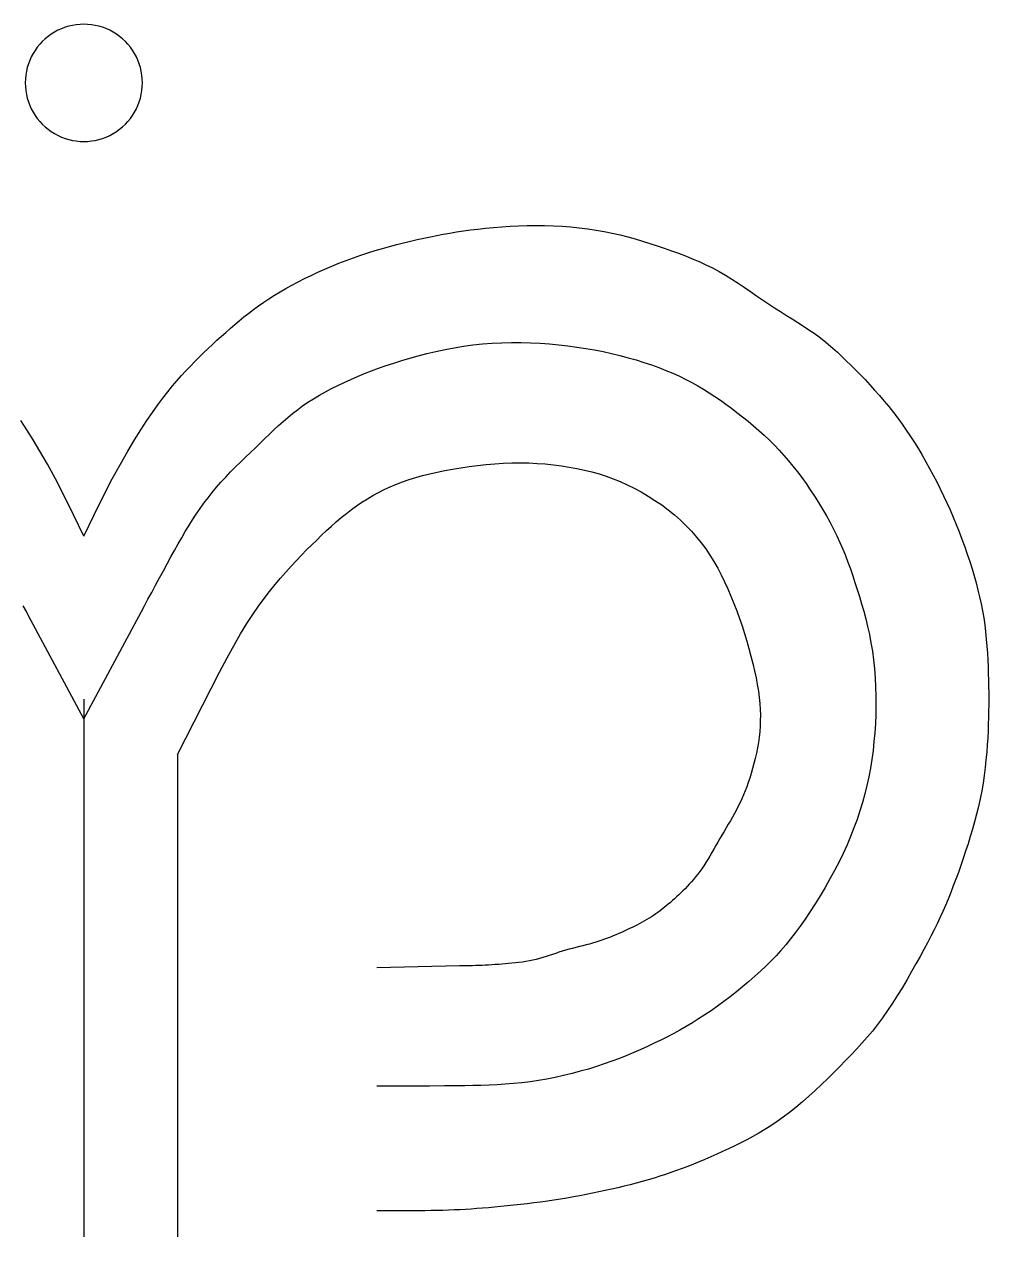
# Model space of a CAD drawing. Extents: x 3835738 to 4446688, y -234172 to 94826.
# Drawn here: x 4434269 to 4437804, y -59103 to -54661 of the extents above; entities that cross this region are included whole.
import ezdxf

# ---------------------------------------------------------------- set-up
doc = ezdxf.new("R2010")
doc.units = 0
doc.header["$LTSCALE"] = 1000
doc.header["$MEASUREMENT"] = 0
doc.layers.add('ELE_DIM', color=3, linetype='Continuous')
doc.layers.add('TK', color=7, linetype='Continuous')

# ---------------------------------------------------------------- blocks, each defined once
blk = doc.blocks.new('asdfasdfasdfasdfwfas')
at = {"layer": 'TK', "ltscale": 0.6}
for p, q in [((-47068.8, 186369.1), (-47059.2, 186370.8)), ((-47059.2, 186370.8), (-47049.4, 186372.4)), ((-47049.4, 186372.4), (-47039.3, 186373.9)), ((-47039.3, 186373.9), (-47028.9, 186375.3)), ((-47028.9, 186375.3), (-47018, 186376.7)), ((-47018, 186376.7), (-47006.7, 186377.9)), ((-47006.7, 186377.9), (-46995, 186379.1)), ((-46995, 186379.1), (-46983, 186380)), ((-46983, 186380), (-46970.8, 186380.9)), ((-46970.8, 186380.9), (-46958.3, 186381.5)), ((-46958.3, 186381.5), (-46945.7, 186381.9)), ((-46945.7, 186381.9), (-46933, 186382)), ((-46933, 186382), (-46920.2, 186381.9)), ((-46920.2, 186381.9), (-46907.4, 186381.4)), ((-46907.4, 186381.4), (-46894.6, 186380.7)), ((-46894.6, 186380.7), (-46881.9, 186379.8)), ((-46881.9, 186379.8), (-46869.3, 186378.5)), ((-46869.3, 186378.5), (-46856.9, 186377)), ((-46856.9, 186377), (-46844.7, 186375.2)), ((-46844.7, 186375.2), (-46832.7, 186373.1)), ((-46832.7, 186373.1), (-46821, 186370.7)), ((-46821, 186370.7), (-46809.6, 186368.1)), ((-47147.4, 186351.1), (-47137, 186353.9)), ((-47137, 186353.9), (-47126.8, 186356.5)), ((-47126.8, 186356.5), (-47116.7, 186358.9)), ((-47116.7, 186358.9), (-47106.8, 186361.2)), ((-47106.8, 186361.2), (-47097.2, 186363.4)), ((-47097.2, 186363.4), (-47087.7, 186365.4)), ((-47087.7, 186365.4), (-47078.3, 186367.3)), ((-47078.3, 186367.3), (-47068.8, 186369.1)), ((-46809.6, 186368.1), (-46798.4, 186365.3)), ((-46798.4, 186365.3), (-46787.4, 186362.2)), ((-46787.4, 186362.2), (-46776.5, 186359)), ((-46776.5, 186359), (-46765.9, 186355.7)), ((-46765.9, 186355.7), (-46755.3, 186352.2)), ((-46755.3, 186352.2), (-46744.8, 186348.6)), ((-47211.1, 186330.6), (-47200.4, 186334.5)), ((-47200.4, 186334.5), (-47189.8, 186338.2)), ((-47189.8, 186338.2), (-47179.1, 186341.7)), ((-47179.1, 186341.7), (-47168.5, 186345)), ((-47168.5, 186345), (-47157.9, 186348.2)), ((-47157.9, 186348.2), (-47147.4, 186351.1)), ((-46744.8, 186348.6), (-46734.4, 186344.9)), ((-46734.4, 186344.9), (-46724.1, 186341.2)), ((-46724.1, 186341.2), (-46713.8, 186337.3)), ((-46713.8, 186337.3), (-46703.7, 186333.2)), ((-47252.5, 186313.4), (-47242.4, 186317.9)), ((-47242.4, 186317.9), (-47232.1, 186322.3)), ((-47232.1, 186322.3), (-47221.6, 186326.5)), ((-47221.6, 186326.5), (-47211.1, 186330.6)), ((-46703.7, 186333.2), (-46693.6, 186328.9)), ((-46693.6, 186328.9), (-46683.7, 186324.4)), ((-46683.7, 186324.4), (-46674, 186319.6)), ((-46674, 186319.6), (-46664.4, 186314.5)), ((-47290.5, 186294.5), (-47281.4, 186299.3)), ((-47281.4, 186299.3), (-47272.1, 186304.1)), ((-47272.1, 186304.1), (-47262.4, 186308.8)), ((-47262.4, 186308.8), (-47252.5, 186313.4)), ((-46664.4, 186314.5), (-46654.9, 186309)), ((-46654.9, 186309), (-46645.7, 186303.3)), ((-46645.7, 186303.3), (-46636.5, 186297.4)), ((-47316.2, 186279.6), (-47307.9, 186284.6)), ((-47307.9, 186284.6), (-47299.3, 186289.6)), ((-47299.3, 186289.6), (-47290.5, 186294.5)), ((-46636.5, 186297.4), (-46627.5, 186291.3)), ((-46627.5, 186291.3), (-46618.5, 186285.1)), ((-46618.5, 186285.1), (-46609.6, 186279)), ((-47346.8, 186258.7), (-47339.5, 186264)), ((-47339.5, 186264), (-47332, 186269.3)), ((-47332, 186269.3), (-47324.2, 186274.5)), ((-47324.2, 186274.5), (-47316.2, 186279.6)), ((-46609.6, 186279), (-46600.8, 186272.9)), ((-46600.8, 186272.9), (-46592, 186267)), ((-46592, 186267), (-46583.2, 186261.2)), ((-47367.7, 186242.3), (-47360.9, 186247.9)), ((-47360.9, 186247.9), (-47354, 186253.3)), ((-47354, 186253.3), (-47346.8, 186258.7)), ((-46583.2, 186261.2), (-46574.4, 186255.7)), ((-46574.4, 186255.7), (-46565.7, 186250.2)), ((-46565.7, 186250.2), (-46557.2, 186244.9)), ((-47387.5, 186225.3), (-47381, 186231.1)), ((-47381, 186231.1), (-47374.4, 186236.7)), ((-47374.4, 186236.7), (-47367.7, 186242.3)), ((-46557.2, 186244.9), (-46548.8, 186239.7)), ((-46548.8, 186239.7), (-46540.6, 186234.4)), ((-46540.6, 186234.4), (-46532.7, 186229.2)), ((-46532.7, 186229.2), (-46525.1, 186224)), ((-47407, 186207.7), (-47400.5, 186213.6)), ((-47400.5, 186213.6), (-47394, 186219.5)), ((-47394, 186219.5), (-47387.5, 186225.3)), ((-46997.1, 186209.4), (-46983, 186210.1)), ((-46983, 186210.1), (-46968.9, 186210.4)), ((-46968.9, 186210.4), (-46954.8, 186210.4)), ((-46954.8, 186210.4), (-46940.8, 186210)), ((-46940.8, 186210), (-46926.9, 186209.3)), ((-46525.1, 186224), (-46517.9, 186218.6)), ((-46517.9, 186218.6), (-46510.9, 186213.2)), ((-46510.9, 186213.2), (-46504.1, 186207.7)), ((-47426.5, 186189.1), (-47420, 186195.4)), ((-47420, 186195.4), (-47413.5, 186201.6)), ((-47413.5, 186201.6), (-47407, 186207.7)), ((-47105.3, 186190.9), (-47092.6, 186194.2)), ((-47092.6, 186194.2), (-47079.5, 186197.3)), ((-47079.5, 186197.3), (-47066.2, 186200.2)), ((-47066.2, 186200.2), (-47052.7, 186202.8)), ((-47052.7, 186202.8), (-47039, 186205)), ((-47039, 186205), (-47025.2, 186206.9)), ((-47025.2, 186206.9), (-47011.2, 186208.4)), ((-47011.2, 186208.4), (-46997.1, 186209.4)), ((-46926.9, 186209.3), (-46913.1, 186208.4)), ((-46913.1, 186208.4), (-46899.5, 186207.1)), ((-46899.5, 186207.1), (-46886.1, 186205.6)), ((-46886.1, 186205.6), (-46872.9, 186203.8)), ((-46872.9, 186203.8), (-46859.9, 186201.8)), ((-46859.9, 186201.8), (-46847, 186199.5)), ((-46847, 186199.5), (-46834.4, 186197)), ((-46834.4, 186197), (-46822, 186194.3)), ((-46822, 186194.3), (-46809.8, 186191.3)), ((-46504.1, 186207.7), (-46497.5, 186202)), ((-46497.5, 186202), (-46491, 186196.1)), ((-46491, 186196.1), (-46484.5, 186190)), ((-47446, 186169.1), (-47439.5, 186175.9)), ((-47439.5, 186175.9), (-47433, 186182.6)), ((-47433, 186182.6), (-47426.5, 186189.1)), ((-47163.6, 186172.7), (-47152.6, 186176.5)), ((-47152.6, 186176.5), (-47141.4, 186180.2)), ((-47141.4, 186180.2), (-47129.7, 186183.9)), ((-47129.7, 186183.9), (-47117.7, 186187.5)), ((-47117.7, 186187.5), (-47105.3, 186190.9)), ((-46809.8, 186191.3), (-46797.9, 186188.1)), ((-46797.9, 186188.1), (-46786.2, 186184.8)), ((-46786.2, 186184.8), (-46774.7, 186181.2)), ((-46774.7, 186181.2), (-46763.6, 186177.5)), ((-46763.6, 186177.5), (-46752.8, 186173.6)), ((-46484.5, 186190), (-46478, 186183.8)), ((-46478, 186183.8), (-46471.3, 186177.2)), ((-46471.3, 186177.2), (-46464.5, 186170.4)), ((-47459, 186154.6), (-47452.5, 186162)), ((-47452.5, 186162), (-47446, 186169.1)), ((-47213.9, 186152), (-47204.3, 186156.4)), ((-47204.3, 186156.4), (-47194.5, 186160.6)), ((-47194.5, 186160.6), (-47184.4, 186164.8)), ((-47184.4, 186164.8), (-47174.1, 186168.8)), ((-47174.1, 186168.8), (-47163.6, 186172.7)), ((-46752.8, 186173.6), (-46742.4, 186169.5)), ((-46742.4, 186169.5), (-46732.3, 186165.3)), ((-46732.3, 186165.3), (-46722.5, 186160.9)), ((-46722.5, 186160.9), (-46713.2, 186156.4)), ((-46713.2, 186156.4), (-46704.3, 186151.7)), ((-46464.5, 186170.4), (-46457.6, 186163.3)), ((-46457.6, 186163.3), (-46450.5, 186156)), ((-47472.6, 186138.2), (-47465.7, 186146.7)), ((-47465.7, 186146.7), (-47459, 186154.6)), ((-47241.6, 186138), (-47232.6, 186142.8)), ((-47232.6, 186142.8), (-47223.3, 186147.5)), ((-47223.3, 186147.5), (-47213.9, 186152)), ((-46704.3, 186151.7), (-46695.6, 186146.9)), ((-46695.6, 186146.9), (-46687.1, 186141.9)), ((-46687.1, 186141.9), (-46678.8, 186136.7)), ((-46450.5, 186156), (-46443.5, 186148.5)), ((-46443.5, 186148.5), (-46436.4, 186140.7)), ((-46436.4, 186140.7), (-46429.4, 186132.8)), ((-47487.2, 186119), (-47479.7, 186129)), ((-47479.7, 186129), (-47472.6, 186138.2)), ((-47275, 186117.4), (-47267.1, 186122.8)), ((-47267.1, 186122.8), (-47258.8, 186128)), ((-47258.8, 186128), (-47250.3, 186133.1)), ((-47250.3, 186133.1), (-47241.6, 186138)), ((-46678.8, 186136.7), (-46670.7, 186131.4)), ((-46670.7, 186131.4), (-46662.6, 186125.8)), ((-46662.6, 186125.8), (-46654.5, 186120.1)), ((-46429.4, 186132.8), (-46422.4, 186124.6)), ((-46422.4, 186124.6), (-46415.6, 186116.4)), ((-47503.2, 186096), (-47495, 186108)), ((-47495, 186108), (-47487.2, 186119)), ((-47296.8, 186100.5), (-47289.9, 186106.3)), ((-47289.9, 186106.3), (-47282.6, 186111.9)), ((-47282.6, 186111.9), (-47275, 186117.4)), ((-46654.5, 186120.1), (-46646.3, 186114.1)), ((-46646.3, 186114.1), (-46638.2, 186108)), ((-46638.2, 186108), (-46630, 186101.7)), ((-46415.6, 186116.4), (-46409, 186108)), ((-46409, 186108), (-46402.5, 186099.4)), ((-47679.2, 186082.6), (-47688, 186096)), ((-47511.9, 186082.6), (-47503.2, 186096)), ((-47316.9, 186082.4), (-47310.3, 186088.6)), ((-47310.3, 186088.6), (-47303.6, 186094.6)), ((-47303.6, 186094.6), (-47296.8, 186100.5)), ((-46630, 186101.7), (-46621.9, 186095.1)), ((-46621.9, 186095.1), (-46613.9, 186088.4)), ((-46613.9, 186088.4), (-46606, 186081.6)), ((-46402.5, 186099.4), (-46396.2, 186090.7)), ((-46396.2, 186090.7), (-46390, 186081.9)), ((-47669.9, 186067.8), (-47679.2, 186082.6)), ((-47659.9, 186051), (-47669.9, 186067.8)), ((-47531.3, 186051), (-47521.3, 186067.8)), ((-47521.3, 186067.8), (-47511.9, 186082.6)), ((-47337.1, 186063), (-47330.2, 186069.6)), ((-47330.2, 186069.6), (-47323.5, 186076)), ((-47323.5, 186076), (-47316.9, 186082.4)), ((-46606, 186081.6), (-46598.3, 186074.6)), ((-46598.3, 186074.6), (-46590.7, 186067.4)), ((-46390, 186081.9), (-46384, 186072.9)), ((-46384, 186072.9), (-46378.1, 186063.8)), ((-47649, 186032), (-47659.9, 186051)), ((-47542.1, 186032), (-47531.3, 186051)), ((-47351.4, 186049.3), (-47344.1, 186056.2)), ((-47344.1, 186056.2), (-47337.1, 186063)), ((-46590.7, 186067.4), (-46583.4, 186060.1)), ((-46583.4, 186060.1), (-46576.3, 186052.6)), ((-46576.3, 186052.6), (-46569.4, 186045)), ((-46378.1, 186063.8), (-46372.3, 186054.5)), ((-46372.3, 186054.5), (-46366.7, 186045.1)), ((-47637.3, 186010.4), (-47649, 186032)), ((-47553.9, 186010.4), (-47542.1, 186032)), ((-47373.4, 186028), (-47366.1, 186035.2)), ((-47366.1, 186035.2), (-47358.7, 186042.3)), ((-47358.7, 186042.3), (-47351.4, 186049.3)), ((-47006, 186031.7), (-46993.4, 186032.8)), ((-46993.4, 186032.8), (-46980.8, 186033.6)), ((-46980.8, 186033.6), (-46968.2, 186034)), ((-46968.2, 186034), (-46955.8, 186034.1)), ((-46955.8, 186034.1), (-46943.4, 186033.9)), ((-46943.4, 186033.9), (-46931.2, 186033.3)), ((-46931.2, 186033.3), (-46919.2, 186032.4)), ((-46919.2, 186032.4), (-46907.3, 186031.2)), ((-46569.4, 186045), (-46562.7, 186037.2)), ((-46562.7, 186037.2), (-46556.1, 186029.1)), ((-46366.7, 186045.1), (-46361.2, 186035.6)), ((-46361.2, 186035.6), (-46355.8, 186025.9)), ((-47387.7, 186013.3), (-47380.7, 186020.7)), ((-47380.7, 186020.7), (-47373.4, 186028)), ((-47109.1, 186012.7), (-47099, 186015.5)), ((-47099, 186015.5), (-47088.6, 186018.1)), ((-47088.6, 186018.1), (-47077.8, 186020.6)), ((-47077.8, 186020.6), (-47066.6, 186022.9)), ((-47066.6, 186022.9), (-47055.1, 186025)), ((-47055.1, 186025), (-47043.2, 186027)), ((-47043.2, 186027), (-47031, 186028.8)), ((-47031, 186028.8), (-47018.6, 186030.4)), ((-47018.6, 186030.4), (-47006, 186031.7)), ((-46907.3, 186031.2), (-46895.6, 186029.7)), ((-46895.6, 186029.7), (-46884.2, 186027.9)), ((-46884.2, 186027.9), (-46872.9, 186025.9)), ((-46872.9, 186025.9), (-46861.9, 186023.5)), ((-46861.9, 186023.5), (-46851.1, 186020.8)), ((-46851.1, 186020.8), (-46840.4, 186017.8)), ((-46840.4, 186017.8), (-46829.9, 186014.4)), ((-46829.9, 186014.4), (-46819.5, 186010.7)), ((-46556.1, 186029.1), (-46549.6, 186020.9)), ((-46549.6, 186020.9), (-46543.2, 186012.4)), ((-46355.8, 186025.9), (-46350.5, 186016.1)), ((-46350.5, 186016.1), (-46345.4, 186006.2)), ((-47624.6, 185985.9), (-47637.3, 186010.4)), ((-47566.6, 185985.9), (-47553.9, 186010.4)), ((-47407.5, 185990.6), (-47401.2, 185998.3)), ((-47401.2, 185998.3), (-47394.6, 186005.8)), ((-47394.6, 186005.8), (-47387.7, 186013.3)), ((-47155.2, 185995.1), (-47146.5, 185999.1)), ((-47146.5, 185999.1), (-47137.5, 186002.9)), ((-47137.5, 186002.9), (-47128.3, 186006.4)), ((-47128.3, 186006.4), (-47118.9, 186009.7)), ((-47118.9, 186009.7), (-47109.1, 186012.7)), ((-46819.5, 186010.7), (-46809.2, 186006.6)), ((-46809.2, 186006.6), (-46799, 186002)), ((-46799, 186002), (-46788.8, 185996.9)), ((-46788.8, 185996.9), (-46778.6, 185991.4)), ((-46543.2, 186012.4), (-46536.9, 186003.6)), ((-46536.9, 186003.6), (-46530.7, 185994.6)), ((-46345.4, 186006.2), (-46340.3, 185996.1)), ((-47610.7, 185958.1), (-47624.6, 185985.9)), ((-47580.5, 185958.1), (-47566.6, 185985.9)), ((-47419.5, 185975), (-47413.6, 185982.9)), ((-47413.6, 185982.9), (-47407.5, 185990.6)), ((-47187.9, 185976.4), (-47180, 185981.4)), ((-47180, 185981.4), (-47171.9, 185986.2)), ((-47171.9, 185986.2), (-47163.6, 185990.8)), ((-47163.6, 185990.8), (-47155.2, 185995.1)), ((-46778.6, 185991.4), (-46768.4, 185985.4)), ((-46768.4, 185985.4), (-46758.4, 185979)), ((-46758.4, 185979), (-46748.6, 185972.3)), ((-46530.7, 185994.6), (-46524.5, 185985.3)), ((-46524.5, 185985.3), (-46518.5, 185975.8)), ((-46340.3, 185996.1), (-46335.4, 185985.9)), ((-46335.4, 185985.9), (-46330.6, 185975.5)), ((-47430.8, 185958.9), (-47425.2, 185967)), ((-47425.2, 185967), (-47419.5, 185975)), ((-47210.8, 185959.8), (-47203.3, 185965.6)), ((-47203.3, 185965.6), (-47195.7, 185971.1)), ((-47195.7, 185971.1), (-47187.9, 185976.4)), ((-46748.6, 185972.3), (-46739.1, 185965.1)), ((-46739.1, 185965.1), (-46729.8, 185957.7)), ((-46518.5, 185975.8), (-46512.7, 185966.2)), ((-46512.7, 185966.2), (-46507, 185956.5)), ((-46330.6, 185975.5), (-46325.9, 185965)), ((-46325.9, 185965), (-46321.3, 185954.4)), ((-47595.6, 185926.8), (-47610.7, 185958.1)), ((-47595.6, 185926.8), (-47580.5, 185958.1)), ((-47441.6, 185942), (-47436.3, 185950.5)), ((-47436.3, 185950.5), (-47430.8, 185958.9)), ((-47232.7, 185941.4), (-47225.5, 185947.7)), ((-47225.5, 185947.7), (-47218.2, 185953.9)), ((-47218.2, 185953.9), (-47210.8, 185959.8)), ((-46729.8, 185957.7), (-46721, 185950)), ((-46721, 185950), (-46712.6, 185942)), ((-46507, 185956.5), (-46501.7, 185946.7)), ((-46501.7, 185946.7), (-46496.5, 185936.9)), ((-46321.3, 185954.4), (-46316.8, 185943.6)), ((-46316.8, 185943.6), (-46312.5, 185932.8)), ((-47452.2, 185924.3), (-47446.9, 185933.3)), ((-47446.9, 185933.3), (-47441.6, 185942)), ((-47254.3, 185921), (-47247.1, 185928)), ((-47247.1, 185928), (-47239.9, 185934.8)), ((-47239.9, 185934.8), (-47232.7, 185941.4)), ((-46712.6, 185942), (-46704.8, 185933.8)), ((-46704.8, 185933.8), (-46697.4, 185925.4)), ((-46697.4, 185925.4), (-46690.5, 185916.8)), ((-46496.5, 185936.9), (-46491.7, 185927.2)), ((-46491.7, 185927.2), (-46487.2, 185917.5)), ((-46312.5, 185932.8), (-46308.4, 185922)), ((-47462.8, 185905.8), (-47457.5, 185915.2)), ((-47457.5, 185915.2), (-47452.2, 185924.3)), ((-47269, 185906.4), (-47261.6, 185913.8)), ((-47261.6, 185913.8), (-47254.3, 185921)), ((-46690.5, 185916.8), (-46683.9, 185908)), ((-46683.9, 185908), (-46677.8, 185898.9)), ((-46487.2, 185917.5), (-46483.1, 185907.8)), ((-46483.1, 185907.8), (-46479.2, 185898.1)), ((-46308.4, 185922), (-46304.4, 185911.1)), ((-46304.4, 185911.1), (-46300.6, 185900.3)), ((-47473.5, 185886.2), (-47468.1, 185896.1)), ((-47468.1, 185896.1), (-47462.8, 185905.8)), ((-47291.7, 185882.7), (-47284.1, 185890.9)), ((-47284.1, 185890.9), (-47276.5, 185898.8)), ((-47276.5, 185898.8), (-47269, 185906.4)), ((-46677.8, 185898.9), (-46672, 185889.5)), ((-46479.2, 185898.1), (-46475.5, 185888.4)), ((-46300.6, 185900.3), (-46297.1, 185889.6)), ((-47484.6, 185865.6), (-47479, 185876)), ((-47479, 185876), (-47473.5, 185886.2)), ((-47307.4, 185865.1), (-47299.5, 185874.1)), ((-47299.5, 185874.1), (-47291.7, 185882.7)), ((-46672, 185889.5), (-46666.5, 185879.9)), ((-46666.5, 185879.9), (-46661.3, 185870)), ((-46475.5, 185888.4), (-46472, 185878.6)), ((-46472, 185878.6), (-46468.6, 185868.7)), ((-46297.1, 185889.6), (-46293.7, 185878.9)), ((-46293.7, 185878.9), (-46290.6, 185868.4)), ((-47496.1, 185844.3), (-47490.4, 185854.9)), ((-47490.4, 185854.9), (-47484.6, 185865.6)), ((-47323.4, 185845.7), (-47315.4, 185855.7)), ((-47315.4, 185855.7), (-47307.4, 185865.1)), ((-46661.3, 185870), (-46656.3, 185859.9)), ((-46656.3, 185859.9), (-46651.5, 185849.5)), ((-46468.6, 185868.7), (-46465.3, 185858.7)), ((-46465.3, 185858.7), (-46462, 185848.5)), ((-46290.6, 185868.4), (-46287.7, 185858)), ((-46287.7, 185858), (-46285, 185847.7)), ((-47501.6, 185834.1), (-47496.1, 185844.3)), ((-47331.5, 185835.2), (-47323.4, 185845.7)), ((-46651.5, 185849.5), (-46647, 185838.9)), ((-46647, 185838.9), (-46642.6, 185828.1)), ((-46462, 185848.5), (-46458.8, 185838.1)), ((-46458.8, 185838.1), (-46455.6, 185827.5)), ((-46285, 185847.7), (-46282.6, 185837.5)), ((-46282.6, 185837.5), (-46280.4, 185827.3)), ((-47679.9, 185816.1), (-47684.5, 185824.6)), ((-47511.2, 185816.1), (-47506.7, 185824.6)), ((-47506.7, 185824.6), (-47501.6, 185834.1)), ((-47348, 185811.8), (-47339.7, 185824)), ((-47339.7, 185824), (-47331.5, 185835.2)), ((-46642.6, 185828.1), (-46638.5, 185817.2)), ((-46455.6, 185827.5), (-46452.5, 185816.6)), ((-46280.4, 185827.3), (-46278.4, 185817.1)), ((-47676.1, 185808.9), (-47679.9, 185816.1)), ((-47673.2, 185803.5), (-47676.1, 185808.9)), ((-47595.6, 185658.8), (-47673.2, 185803.5)), ((-47595.6, 185658.8), (-47518, 185803.5)), ((-47518, 185803.5), (-47515.1, 185808.9)), ((-47515.1, 185808.9), (-47511.2, 185816.1)), ((-47356.7, 185798.5), (-47348, 185811.8)), ((-46638.5, 185817.2), (-46634.6, 185806.2)), ((-46634.6, 185806.2), (-46630.8, 185795.1)), ((-46452.5, 185816.6), (-46449.5, 185805.5)), ((-46449.5, 185805.5), (-46446.7, 185794.1)), ((-46278.4, 185817.1), (-46276.6, 185806.9)), ((-46276.6, 185806.9), (-46275.1, 185796.6)), ((-47375.4, 185767.1), (-47365.8, 185783.7)), ((-47365.8, 185783.7), (-47356.7, 185798.5)), ((-46630.8, 185795.1), (-46627.2, 185784)), ((-46627.2, 185784), (-46623.9, 185772.9)), ((-46446.7, 185794.1), (-46444.1, 185782.4)), ((-46275.1, 185796.6), (-46273.9, 185786.3)), ((-46273.9, 185786.3), (-46272.8, 185775.9)), ((-47385.7, 185748.5), (-47375.4, 185767.1)), ((-46623.9, 185772.9), (-46620.7, 185761.8)), ((-46444.1, 185782.4), (-46441.8, 185770.4)), ((-46441.8, 185770.4), (-46439.7, 185758)), ((-46272.8, 185775.9), (-46271.9, 185765.6)), ((-46271.9, 185765.6), (-46271.2, 185755.3)), ((-47396.8, 185727.5), (-47385.7, 185748.5)), ((-46620.7, 185761.8), (-46617.7, 185750.8)), ((-46617.7, 185750.8), (-46614.9, 185740)), ((-46439.7, 185758), (-46438.1, 185745.3)), ((-46271.2, 185755.3), (-46270.6, 185745.2)), ((-46614.9, 185740), (-46612.5, 185729.4)), ((-46438.1, 185745.3), (-46436.7, 185732.4)), ((-46436.7, 185732.4), (-46435.7, 185719.2)), ((-46270.6, 185745.2), (-46270.2, 185735.1)), ((-46270.2, 185735.1), (-46269.8, 185725.3)), ((-47458.2, 185606.9), (-47396.8, 185727.5)), ((-46612.5, 185729.4), (-46610.3, 185719.1)), ((-46610.3, 185719.1), (-46608.4, 185709.1)), ((-46435.7, 185719.2), (-46435, 185705.8)), ((-46269.8, 185725.3), (-46269.6, 185715.7)), ((-46269.6, 185715.7), (-46269.4, 185706.4)), ((-46608.4, 185709.1), (-46606.8, 185699.4)), ((-46606.8, 185699.4), (-46605.6, 185690.1)), ((-46435, 185705.8), (-46434.7, 185692.3)), ((-46269.4, 185706.4), (-46269.2, 185697.2)), ((-46269.2, 185697.2), (-46269.2, 185688.2)), ((-47595.6, 185687.7), (-47595.6, 184900)), ((-46605.6, 185690.1), (-46604.7, 185681.2)), ((-46604.7, 185681.2), (-46604.2, 185672.6)), ((-46434.6, 185678.8), (-46434.9, 185665.3)), ((-46434.7, 185692.3), (-46434.6, 185678.8)), ((-46269.2, 185679.2), (-46269.3, 185670.1)), ((-46269.2, 185688.2), (-46269.2, 185679.2)), ((-46604.2, 185672.6), (-46603.9, 185664.3)), ((-46603.9, 185664.3), (-46604, 185656.2)), ((-46434.9, 185665.3), (-46435.4, 185651.9)), ((-46269.5, 185660.8), (-46269.8, 185651.3)), ((-46269.3, 185670.1), (-46269.5, 185660.8)), ((-46604.3, 185648.1), (-46604.9, 185640.2)), ((-46604, 185656.2), (-46604.3, 185648.1)), ((-46435.4, 185651.9), (-46436.3, 185638.6)), ((-46270.2, 185641.5), (-46270.7, 185631.3)), ((-46269.8, 185651.3), (-46270.2, 185641.5)), ((-46606.9, 185624.4), (-46608.3, 185616.5)), ((-46605.8, 185632.3), (-46606.9, 185624.4)), ((-46604.9, 185640.2), (-46605.8, 185632.3)), ((-46437.4, 185625.5), (-46438.8, 185612.4)), ((-46436.3, 185638.6), (-46437.4, 185625.5)), ((-46270.7, 185631.3), (-46271.4, 185620.7)), ((-47458.2, 185606.9), (-47458.2, 184900)), ((-46609.8, 185608.7), (-46611.5, 185601)), ((-46608.3, 185616.5), (-46609.8, 185608.7)), ((-46438.8, 185612.4), (-46440.6, 185599.5)), ((-46272.2, 185609.9), (-46273.2, 185598.8)), ((-46271.4, 185620.7), (-46272.2, 185609.9)), ((-46613.4, 185593.4), (-46615.4, 185586)), ((-46611.5, 185601), (-46613.4, 185593.4)), ((-46440.6, 185599.5), (-46442.7, 185586.7)), ((-46273.2, 185598.8), (-46274.4, 185587.5)), ((-46619.6, 185572), (-46621.8, 185565.4)), ((-46617.4, 185578.9), (-46619.6, 185572)), ((-46615.4, 185586), (-46617.4, 185578.9)), ((-46445.1, 185574), (-46447.8, 185561.3)), ((-46442.7, 185586.7), (-46445.1, 185574)), ((-46275.8, 185576.1), (-46277.5, 185564.7)), ((-46274.4, 185587.5), (-46275.8, 185576.1)), ((-46626.3, 185553.2), (-46628.7, 185547.4)), ((-46624, 185559.2), (-46626.3, 185553.2)), ((-46621.8, 185565.4), (-46624, 185559.2)), ((-46447.8, 185561.3), (-46450.9, 185548.8)), ((-46279.5, 185553.2), (-46281.7, 185541.9)), ((-46277.5, 185564.7), (-46279.5, 185553.2)), ((-46633.7, 185536.2), (-46636.3, 185530.8)), ((-46631.1, 185541.7), (-46633.7, 185536.2)), ((-46628.7, 185547.4), (-46631.1, 185541.7)), ((-46454.3, 185536.3), (-46458.1, 185523.9)), ((-46450.9, 185548.8), (-46454.3, 185536.3)), ((-46281.7, 185541.9), (-46284.2, 185530.6)), ((-46641.9, 185520.2), (-46644.9, 185514.9)), ((-46639.1, 185525.5), (-46641.9, 185520.2)), ((-46636.3, 185530.8), (-46639.1, 185525.5)), ((-46458.1, 185523.9), (-46462.2, 185511.5)), ((-46286.9, 185519.4), (-46289.8, 185508.2)), ((-46284.2, 185530.6), (-46286.9, 185519.4)), ((-46654.1, 185499.2), (-46657.2, 185493.9)), ((-46651, 185504.4), (-46654.1, 185499.2)), ((-46647.9, 185509.7), (-46651, 185504.4)), ((-46644.9, 185514.9), (-46647.9, 185509.7)), ((-46466.7, 185499.1), (-46471.6, 185486.7)), ((-46462.2, 185511.5), (-46466.7, 185499.1)), ((-46289.8, 185508.2), (-46292.9, 185497.2)), ((-46663.3, 185483.5), (-46666.3, 185478.3)), ((-46660.3, 185488.7), (-46663.3, 185483.5)), ((-46657.2, 185493.9), (-46660.3, 185488.7)), ((-46471.6, 185486.7), (-46476.9, 185474.3)), ((-46296.2, 185486.4), (-46299.5, 185475.6)), ((-46292.9, 185497.2), (-46296.2, 185486.4)), ((-46672.2, 185467.9), (-46675.1, 185462.9)), ((-46669.3, 185473.1), (-46672.2, 185467.9)), ((-46666.3, 185478.3), (-46669.3, 185473.1)), ((-46476.9, 185474.3), (-46482.6, 185461.8)), ((-46303, 185464.9), (-46306.5, 185454.4)), ((-46299.5, 185475.6), (-46303, 185464.9)), ((-46683.8, 185448.3), (-46686.8, 185443.7)), ((-46680.9, 185453), (-46683.8, 185448.3)), ((-46678, 185457.9), (-46680.9, 185453)), ((-46675.1, 185462.9), (-46678, 185457.9)), ((-46488.6, 185449.4), (-46495.1, 185436.8)), ((-46482.6, 185461.8), (-46488.6, 185449.4)), ((-46306.5, 185454.4), (-46310.1, 185444.1)), ((-46695.8, 185431.1), (-46698.8, 185427.2)), ((-46692.7, 185435.1), (-46695.8, 185431.1)), ((-46689.7, 185439.3), (-46692.7, 185435.1)), ((-46686.8, 185443.7), (-46689.7, 185439.3)), ((-46495.1, 185436.8), (-46501.9, 185424.3)), ((-46313.7, 185433.9), (-46317.4, 185423.9)), ((-46310.1, 185444.1), (-46313.7, 185433.9)), ((-46711.2, 185413.1), (-46714.3, 185409.9)), ((-46708.1, 185416.5), (-46711.2, 185413.1)), ((-46705, 185419.9), (-46708.1, 185416.5)), ((-46701.9, 185423.5), (-46705, 185419.9)), ((-46698.8, 185427.2), (-46701.9, 185423.5)), ((-46508.9, 185411.9), (-46516.2, 185399.7)), ((-46501.9, 185424.3), (-46508.9, 185411.9)), ((-46321.1, 185414), (-46324.9, 185404.3)), ((-46317.4, 185423.9), (-46321.1, 185414)), ((-46732.9, 185392.7), (-46735.9, 185390)), ((-46729.8, 185395.3), (-46732.9, 185392.7)), ((-46726.7, 185398.1), (-46729.8, 185395.3)), ((-46723.6, 185400.9), (-46726.7, 185398.1)), ((-46720.5, 185403.8), (-46723.6, 185400.9)), ((-46717.4, 185406.8), (-46720.5, 185403.8)), ((-46714.3, 185409.9), (-46717.4, 185406.8)), ((-46516.2, 185399.7), (-46523.5, 185387.9)), ((-46328.8, 185394.8), (-46332.7, 185385.5)), ((-46324.9, 185404.3), (-46328.8, 185394.8)), ((-46754.1, 185375.3), (-46757.2, 185373.1)), ((-46751, 185377.6), (-46754.1, 185375.3)), ((-46748, 185380), (-46751, 185377.6)), ((-46744.9, 185382.4), (-46748, 185380)), ((-46741.9, 185384.9), (-46744.9, 185382.4)), ((-46738.9, 185387.4), (-46741.9, 185384.9)), ((-46735.9, 185390), (-46738.9, 185387.4)), ((-46530.9, 185376.4), (-46538.3, 185365.5)), ((-46523.5, 185387.9), (-46530.9, 185376.4)), ((-46336.7, 185376.5), (-46340.7, 185367.5)), ((-46332.7, 185385.5), (-46336.7, 185376.5)), ((-46784.2, 185357.1), (-46787.9, 185355.2)), ((-46780.6, 185359), (-46784.2, 185357.1)), ((-46777.1, 185360.8), (-46780.6, 185359)), ((-46773.6, 185362.8), (-46777.1, 185360.8)), ((-46770.2, 185364.7), (-46773.6, 185362.8)), ((-46766.9, 185366.7), (-46770.2, 185364.7)), ((-46763.6, 185368.8), (-46766.9, 185366.7)), ((-46760.4, 185370.9), (-46763.6, 185368.8)), ((-46757.2, 185373.1), (-46760.4, 185370.9)), ((-46538.3, 185365.5), (-46545.6, 185355.1)), ((-46345, 185358.5), (-46349.4, 185349.5)), ((-46340.7, 185367.5), (-46345, 185358.5)), ((-46823.8, 185339.1), (-46828, 185337.5)), ((-46819.7, 185340.8), (-46823.8, 185339.1)), ((-46815.6, 185342.5), (-46819.7, 185340.8)), ((-46811.5, 185344.2), (-46815.6, 185342.5)), ((-46807.4, 185346), (-46811.5, 185344.2)), ((-46803.4, 185347.8), (-46807.4, 185346)), ((-46799.5, 185349.6), (-46803.4, 185347.8)), ((-46795.6, 185351.5), (-46799.5, 185349.6)), ((-46791.7, 185353.4), (-46795.6, 185351.5)), ((-46787.9, 185355.2), (-46791.7, 185353.4)), ((-46552.7, 185345.4), (-46559.7, 185336.4)), ((-46545.6, 185355.1), (-46552.7, 185345.4)), ((-46354, 185340.3), (-46359, 185330.8)), ((-46349.4, 185349.5), (-46354, 185340.3)), ((-46884.4, 185321.2), (-46889.4, 185319.9)), ((-46879.3, 185322.6), (-46884.4, 185321.2)), ((-46874.3, 185323.8), (-46879.3, 185322.6)), ((-46869.2, 185325.1), (-46874.3, 185323.8)), ((-46864.2, 185326.3), (-46869.2, 185325.1)), ((-46859.3, 185327.6), (-46864.2, 185326.3)), ((-46854.5, 185328.9), (-46859.3, 185327.6)), ((-46849.8, 185330.2), (-46854.5, 185328.9)), ((-46845.3, 185331.6), (-46849.8, 185330.2)), ((-46840.8, 185333), (-46845.3, 185331.6)), ((-46836.5, 185334.5), (-46840.8, 185333)), ((-46832.2, 185336), (-46836.5, 185334.5)), ((-46828, 185337.5), (-46832.2, 185336)), ((-46566.7, 185327.8), (-46573.7, 185319.6)), ((-46559.7, 185336.4), (-46566.7, 185327.8)), ((-46359, 185330.8), (-46364.2, 185320.9)), ((-46942.4, 185304.2), (-46947.5, 185303.3)), ((-46937.4, 185305.1), (-46942.4, 185304.2)), ((-46932.5, 185306.3), (-46937.4, 185305.1)), ((-46927.6, 185307.6), (-46932.5, 185306.3)), ((-46922.8, 185309), (-46927.6, 185307.6)), ((-46918.1, 185310.5), (-46922.8, 185309)), ((-46913.4, 185312.1), (-46918.1, 185310.5)), ((-46908.7, 185313.7), (-46913.4, 185312.1)), ((-46903.9, 185315.3), (-46908.7, 185313.7)), ((-46899.2, 185316.9), (-46903.9, 185315.3)), ((-46894.3, 185318.4), (-46899.2, 185316.9)), ((-46889.4, 185319.9), (-46894.3, 185318.4)), ((-46588.2, 185304.1), (-46595.8, 185296.6)), ((-46580.9, 185311.7), (-46588.2, 185304.1)), ((-46573.7, 185319.6), (-46580.9, 185311.7)), ((-46369.8, 185310.6), (-46375.8, 185299.8)), ((-46364.2, 185320.9), (-46369.8, 185310.6)), ((-47045, 185296.8), (-47166.2, 185293.9)), ((-47040.1, 185296.9), (-47045, 185296.8)), ((-47035.2, 185297), (-47040.1, 185296.9)), ((-47030.5, 185297.1), (-47035.2, 185297)), ((-47025.8, 185297.2), (-47030.5, 185297.1)), ((-47021.2, 185297.3), (-47025.8, 185297.2)), ((-47016.5, 185297.4), (-47021.2, 185297.3)), ((-47011.9, 185297.6), (-47016.5, 185297.4)), ((-47007.2, 185297.8), (-47011.9, 185297.6)), ((-47002.5, 185298), (-47007.2, 185297.8)), ((-46997.7, 185298.3), (-47002.5, 185298)), ((-46992.9, 185298.7), (-46997.7, 185298.3)), ((-46988, 185299), (-46992.9, 185298.7)), ((-46983.1, 185299.4), (-46988, 185299)), ((-46978.1, 185299.9), (-46983.1, 185299.4)), ((-46973.1, 185300.3), (-46978.1, 185299.9)), ((-46968, 185300.8), (-46973.1, 185300.3)), ((-46962.9, 185301.3), (-46968, 185300.8)), ((-46957.8, 185301.9), (-46962.9, 185301.3)), ((-46952.6, 185302.6), (-46957.8, 185301.9)), ((-46947.5, 185303.3), (-46952.6, 185302.6)), ((-46603.7, 185289.1), (-46612, 185281.6)), ((-46595.8, 185296.6), (-46603.7, 185289.1)), ((-46382.2, 185288.5), (-46388.8, 185277.1)), ((-46375.8, 185299.8), (-46382.2, 185288.5)), ((-46620.7, 185274), (-46629.6, 185266.5)), ((-46612, 185281.6), (-46620.7, 185274)), ((-46388.8, 185277.1), (-46395.7, 185265.4)), ((-46648.1, 185251.8), (-46657.4, 185244.6)), ((-46638.8, 185259), (-46648.1, 185251.8)), ((-46629.6, 185266.5), (-46638.8, 185259)), ((-46402.8, 185253.9), (-46410.1, 185242.5)), ((-46395.7, 185265.4), (-46402.8, 185253.9)), ((-46666.8, 185237.8), (-46676.1, 185231.2)), ((-46657.4, 185244.6), (-46666.8, 185237.8)), ((-46410.1, 185242.5), (-46417.5, 185231.4)), ((-46694.5, 185219.1), (-46703.6, 185213.4)), ((-46685.4, 185225), (-46694.5, 185219.1)), ((-46676.1, 185231.2), (-46685.4, 185225)), ((-46424.9, 185220.8), (-46432.3, 185210.8)), ((-46417.5, 185231.4), (-46424.9, 185220.8)), ((-46731, 185197.8), (-46740.3, 185193)), ((-46721.9, 185202.8), (-46731, 185197.8)), ((-46712.7, 185208), (-46721.9, 185202.8)), ((-46703.6, 185213.4), (-46712.7, 185208)), ((-46439.8, 185201.4), (-46447.3, 185192.3)), ((-46432.3, 185210.8), (-46439.8, 185201.4)), ((-46759.4, 185183.5), (-46769.2, 185178.9)), ((-46749.8, 185188.2), (-46759.4, 185183.5)), ((-46740.3, 185193), (-46749.8, 185188.2)), ((-46455, 185183.6), (-46462.8, 185175)), ((-46447.3, 185192.3), (-46455, 185183.6)), ((-46810.5, 185161.4), (-46821.5, 185157.3)), ((-46799.8, 185165.6), (-46810.5, 185161.4)), ((-46789.4, 185169.9), (-46799.8, 185165.6)), ((-46779.2, 185174.4), (-46789.4, 185169.9)), ((-46769.2, 185178.9), (-46779.2, 185174.4)), ((-46470.8, 185166.6), (-46478.9, 185158.1)), ((-46462.8, 185175), (-46470.8, 185166.6)), ((-46856, 185145.8), (-46867.9, 185142.4)), ((-46844.2, 185149.5), (-46856, 185145.8)), ((-46832.7, 185153.3), (-46844.2, 185149.5)), ((-46821.5, 185157.3), (-46832.7, 185153.3)), ((-46487.4, 185149.6), (-46496.1, 185140.9)), ((-46478.9, 185158.1), (-46487.4, 185149.6)), ((-46941.5, 185127.1), (-46953.7, 185125.6)), ((-46929.2, 185128.8), (-46941.5, 185127.1)), ((-46916.9, 185130.9), (-46929.2, 185128.8)), ((-46904.6, 185133.4), (-46916.9, 185130.9)), ((-46892.3, 185136.1), (-46904.6, 185133.4)), ((-46880, 185139.1), (-46892.3, 185136.1)), ((-46867.9, 185142.4), (-46880, 185139.1)), ((-46505.1, 185132.1), (-46514.2, 185123.2)), ((-46496.1, 185140.9), (-46505.1, 185132.1)), ((-47153.8, 185120.7), (-47166.2, 185120.7)), ((-47117.1, 185120.7), (-47153.8, 185120.7)), ((-47088.7, 185120.8), (-47117.1, 185120.7)), ((-47067.1, 185120.9), (-47088.7, 185120.8)), ((-47050.4, 185121), (-47067.1, 185120.9)), ((-47037, 185121.2), (-47050.4, 185121)), ((-47025.2, 185121.4), (-47037, 185121.2)), ((-47013.5, 185121.7), (-47025.2, 185121.4)), ((-47001.7, 185122.2), (-47013.5, 185121.7)), ((-46989.9, 185122.7), (-47001.7, 185122.2)), ((-46977.9, 185123.5), (-46989.9, 185122.7)), ((-46965.8, 185124.4), (-46977.9, 185123.5)), ((-46953.7, 185125.6), (-46965.8, 185124.4)), ((-46523.5, 185114.5), (-46532.9, 185105.9)), ((-46514.2, 185123.2), (-46523.5, 185114.5)), ((-46542.3, 185097.5), (-46551.7, 185089.6)), ((-46532.9, 185105.9), (-46542.3, 185097.5)), ((-46570.3, 185075.1), (-46579.4, 185068.7)), ((-46561, 185082.1), (-46570.3, 185075.1)), ((-46551.7, 185089.6), (-46561, 185082.1)), ((-46597.4, 185057), (-46606.3, 185051.8)), ((-46588.4, 185062.7), (-46597.4, 185057)), ((-46579.4, 185068.7), (-46588.4, 185062.7)), ((-46632.8, 185037.6), (-46641.6, 185033.2)), ((-46624, 185042.1), (-46632.8, 185037.6)), ((-46615.2, 185046.8), (-46624, 185042.1)), ((-46606.3, 185051.8), (-46615.2, 185046.8)), ((-46667.9, 185020.9), (-46676.6, 185017.1)), ((-46659.2, 185024.8), (-46667.9, 185020.9)), ((-46650.4, 185028.9), (-46659.2, 185024.8)), ((-46641.6, 185033.2), (-46650.4, 185028.9)), ((-46710.4, 185003.1), (-46718.7, 185000)), ((-46702.1, 185006.4), (-46710.4, 185003.1)), ((-46693.7, 185009.8), (-46702.1, 185006.4)), ((-46685.2, 185013.4), (-46693.7, 185009.8)), ((-46676.6, 185017.1), (-46685.2, 185013.4)), ((-46759.8, 184985.9), (-46768.3, 184983.4)), ((-46751.5, 184988.6), (-46759.8, 184985.9)), ((-46743.2, 184991.3), (-46751.5, 184988.6)), ((-46735, 184994.1), (-46743.2, 184991.3)), ((-46726.8, 184997), (-46735, 184994.1)), ((-46718.7, 185000), (-46726.8, 184997)), ((-46831.5, 184967.6), (-46840.7, 184965.6)), ((-46822.2, 184969.6), (-46831.5, 184967.6)), ((-46813, 184971.8), (-46822.2, 184969.6)), ((-46803.8, 184973.9), (-46813, 184971.8)), ((-46794.8, 184976.2), (-46803.8, 184973.9)), ((-46785.8, 184978.5), (-46794.8, 184976.2)), ((-46777, 184980.9), (-46785.8, 184978.5)), ((-46768.3, 184983.4), (-46777, 184980.9)), ((-46945.8, 184948.4), (-46955.6, 184947.2)), ((-46935.9, 184949.6), (-46945.8, 184948.4)), ((-46926, 184950.9), (-46935.9, 184949.6)), ((-46916.2, 184952.2), (-46926, 184950.9)), ((-46906.6, 184953.7), (-46916.2, 184952.2)), ((-46897, 184955.2), (-46906.6, 184953.7)), ((-46887.5, 184956.7), (-46897, 184955.2)), ((-46878, 184958.4), (-46887.5, 184956.7)), ((-46868.7, 184960.1), (-46878, 184958.4)), ((-46859.3, 184961.8), (-46868.7, 184960.1)), ((-46850, 184963.7), (-46859.3, 184961.8)), ((-46840.7, 184965.6), (-46850, 184963.7)), ((-47163.2, 184938.2), (-47166.2, 184938.2)), ((-47153.3, 184938.2), (-47163.2, 184938.2)), ((-47143.3, 184938.2), (-47153.3, 184938.2)), ((-47133.3, 184938.2), (-47143.3, 184938.2)), ((-47123.5, 184938.2), (-47133.3, 184938.2)), ((-47114, 184938.2), (-47123.5, 184938.2)), ((-47104.7, 184938.2), (-47114, 184938.2)), ((-47095.6, 184938.2), (-47104.7, 184938.2)), ((-47086.7, 184938.3), (-47095.6, 184938.2)), ((-47078, 184938.5), (-47086.7, 184938.3)), ((-47069.5, 184938.6), (-47078, 184938.5)), ((-47061.1, 184938.9), (-47069.5, 184938.6)), ((-47052.7, 184939.2), (-47061.1, 184938.9)), ((-47044.5, 184939.6), (-47052.7, 184939.2)), ((-47036.3, 184940), (-47044.5, 184939.6)), ((-47028, 184940.6), (-47036.3, 184940)), ((-47019.7, 184941.2), (-47028, 184940.6)), ((-47011.2, 184941.8), (-47019.7, 184941.2)), ((-47002.5, 184942.5), (-47011.2, 184941.8)), ((-46993.6, 184943.3), (-47002.5, 184942.5)), ((-46984.4, 184944.2), (-46993.6, 184943.3)), ((-46975, 184945.2), (-46984.4, 184944.2)), ((-46965.4, 184946.2), (-46975, 184945.2)), ((-46955.6, 184947.2), (-46965.4, 184946.2))]:
    blk.add_line(p, q, dxfattribs=at)
for major_axis, start_param, end_param in [((-85.9, 0.1), 3.143233, 6.284826), ((85.9, 0.1), 3.140555, 6.282148)]:
    blk.add_ellipse((-47595.6, 186590.9), major_axis=major_axis, ratio=1, start_param=start_param, end_param=end_param, dxfattribs=at)
blk = doc.blocks.new('A$C19C30915')
at = {"xscale": 2.5, "yscale": 2.5, "zscale": 2.5}
blk.add_blockref('asdfasdfasdfasdfwfas', (479913.1, -287243.4), dxfattribs=at)

msp = doc.modelspace()

# ---------------------------------------------------------------- block references
at = {"layer": 'ELE_DIM'}
msp.add_blockref('A$C19C30915', (4073563.4, -234109.7), dxfattribs=at)

doc.saveas('drawing.dxf')
